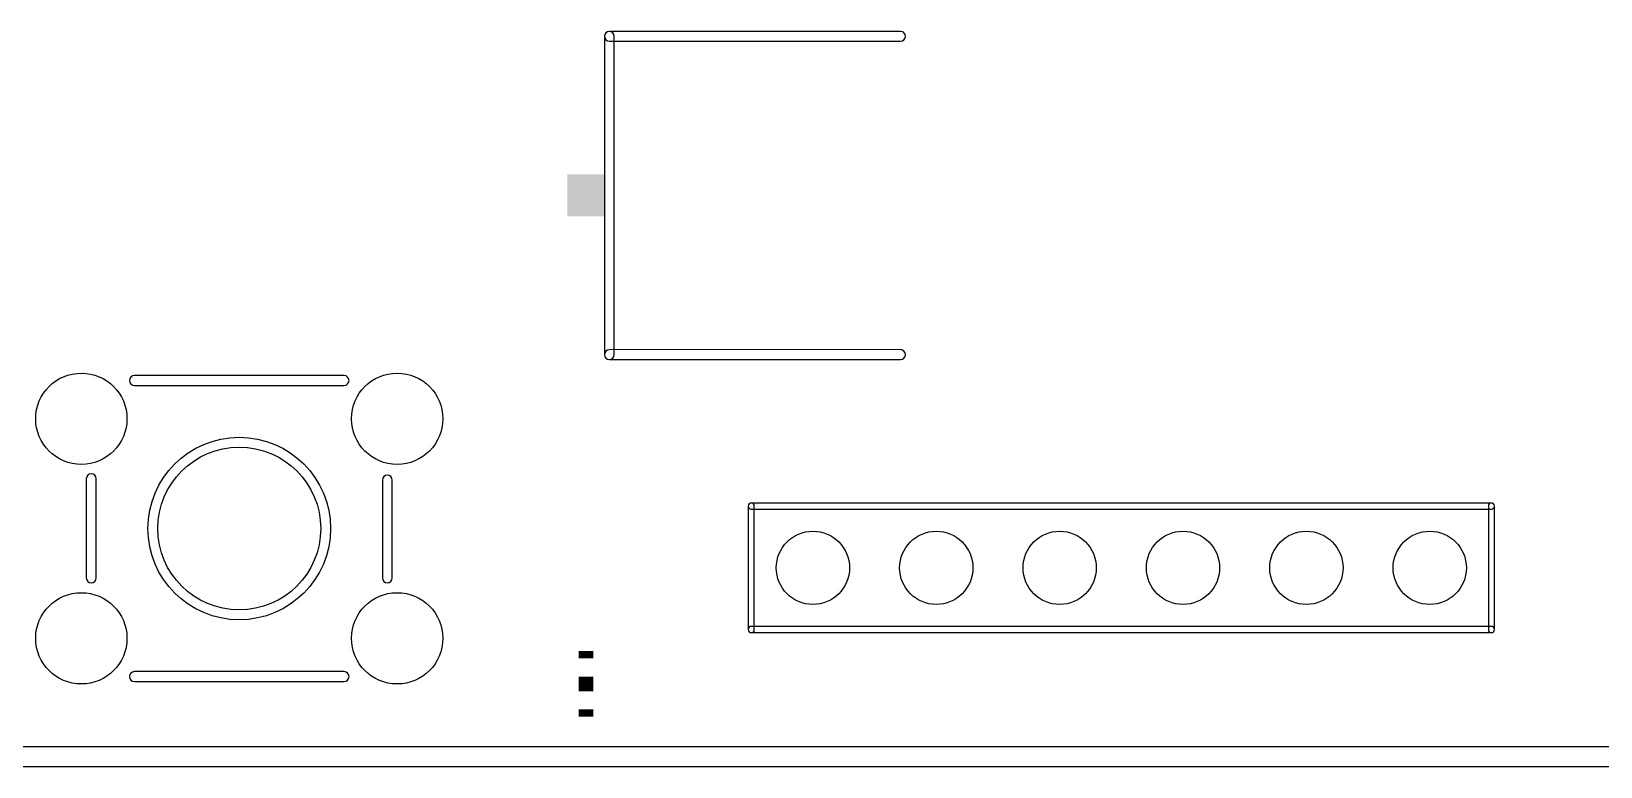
# Model space of a CAD drawing. Extents: x -3 to 100, y 0 to 80.
# Drawn here: x 16.93 to 49.24, y -0.2 to 14.94 of the extents above; entities that cross this region are included whole.
import ezdxf

# ---------------------------------------------------------------- set-up
doc = ezdxf.new("R2010")
doc.units = 0
for name, color, linetype in [('17', 82, 'CONTINUOUS'), ('20', 7, 'CONTINUOUS'), ('21', 253, 'CONTINUOUS')]:
    doc.layers.add(name, color=color, linetype=linetype)

# ---------------------------------------------------------------- blocks, each defined once
blk = doc.blocks.new('RECT')
blk.add_solid([(-0.5, -0.5), (0.5, -0.5), (-0.5, 0.5), (0.5, 0.5)])
blk = doc.blocks.new('ROUNDP')
blk.add_circle((0, 0), 0.5)

msp = doc.modelspace()

# ---------------------------------------------------------------- linework, layer by layer
at = {"layer": '20'}
msp.add_lwpolyline([(2, -0.2032), (98, -0.2032, 1), (98, 0.2032), (2, 0.2032, 1)], format="xyb", close=True, dxfattribs=at)
at = {"layer": '21'}
for points in [[(28.9306, 8.28), (28.9306, 14.834, 1), (28.7274, 14.834), (28.7274, 8.28, 1)], [(28.829, 14.7324), (34.8234, 14.732, 1), (34.8234, 14.9352), (28.829, 14.9356, 1)], [(34.8234, 8.382), (28.829, 8.3816, 1), (28.829, 8.1784), (34.8234, 8.1788, 1)], [(23.368, 7.8486), (19.05, 7.8486, 1), (19.05, 7.6454), (23.368, 7.6454, 1)], [(18.0594, 5.727), (18.0594, 3.683, 1), (18.2626, 3.683), (18.2626, 5.727, 1)], [(24.1554, 5.697), (24.1554, 3.683, 1), (24.3586, 3.683), (24.3586, 5.697, 1)], [(31.6865, 5.16), (31.6865, 2.62, 1), (31.8135, 2.62), (31.8135, 5.16, 1)], [(46.99, 5.2235), (31.75, 5.2235, 1), (31.75, 5.0965), (46.99, 5.0965, 1)], [(47.0535, 2.62), (47.0535, 5.16, 1), (46.9265, 5.16), (46.9265, 2.62, 1)], [(31.75, 2.5565), (46.99, 2.5565, 1), (46.99, 2.6835), (31.75, 2.6835, 1)], [(19.05, 1.5494), (23.368, 1.5494, 1), (23.368, 1.7526), (19.05, 1.7526, 1)]]:
    msp.add_lwpolyline(points, format="xyb", close=True, dxfattribs=at)
for radius in [1.8796, 1.6764]:
    msp.add_circle((21.209, 4.699), radius, dxfattribs=at)

# ---------------------------------------------------------------- block references
at = {"layer": '17'}
for p, xscale, yscale in [((17.9578, 6.9596), 1.8796, 1.8796), ((17.9578, 6.9596), 1.8796, 1.8796), ((24.4602, 6.9596), 1.8796, 1.8796), ((24.4602, 6.9596), 1.8796, 1.8796), ((33.02, 3.89), 1.508, 1.508), ((33.02, 3.89), 1.508, 1.508), ((35.56, 3.89), 1.508, 1.508), ((35.56, 3.89), 1.508, 1.508), ((38.1, 3.89), 1.508, 1.508), ((38.1, 3.89), 1.508, 1.508), ((40.64, 3.89), 1.508, 1.508), ((40.64, 3.89), 1.508, 1.508), ((43.18, 3.89), 1.508, 1.508), ((43.18, 3.89), 1.508, 1.508), ((45.72, 3.89), 1.508, 1.508), ((45.72, 3.89), 1.508, 1.508), ((17.9578, 2.4384), 1.8796, 1.8796), ((17.9578, 2.4384), 1.8796, 1.8796), ((24.4602, 2.4384), 1.8796, 1.8796), ((24.4602, 2.4384), 1.8796, 1.8796)]:
    msp.add_blockref('ROUNDP', p, dxfattribs=dict(at, xscale=xscale, yscale=yscale))
at = {"layer": '21'}
for p, xscale, yscale, rotation in [((28.3464, 11.557), 0.8636, 0.762, 270), ((28.35, 2.1), 0.15, 0.3, 90), ((28.35, 1.5), 0.3, 0.3, 90), ((28.35, 0.9), 0.15, 0.3, 90)]:
    msp.add_blockref('RECT', p, dxfattribs=dict(at, xscale=xscale, yscale=yscale, rotation=rotation))

doc.saveas('drawing.dxf')
